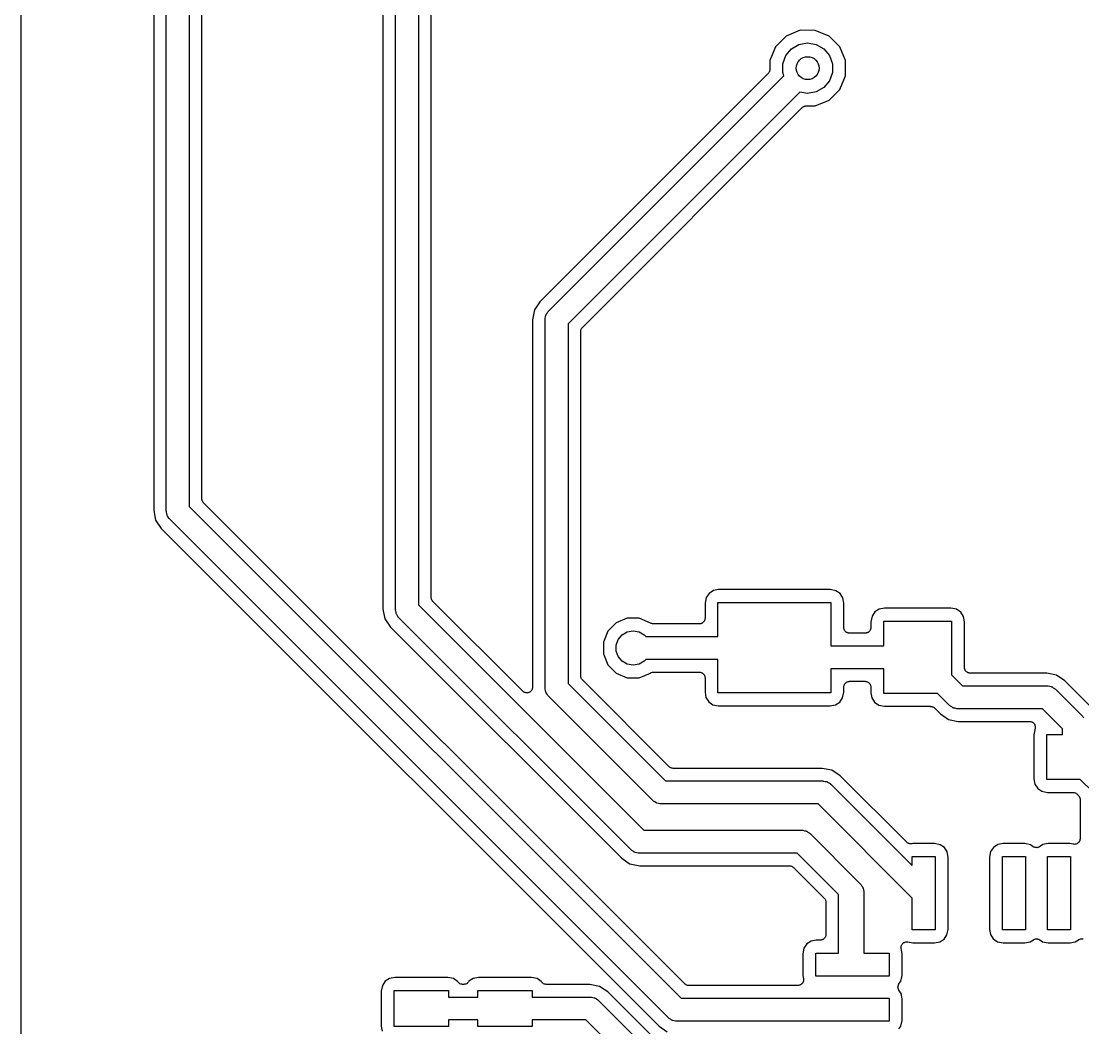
# Model space of a CAD drawing. Extents: x -5.1 to 32.6, y 0 to 32.2.
# Drawn here: x -5.08 to 6.68, y 15.27 to 26.43 of the extents above; entities that cross this region are included whole.
import ezdxf

# ---------------------------------------------------------------- set-up
doc = ezdxf.new("R2010")
doc.units = 0
doc.header["$MEASUREMENT"] = 0
doc.layers.add('BLACK', color=7, linetype='CONTINUOUS')

msp = doc.modelspace()

# ---------------------------------------------------------------- linework, layer by layer
at = {"layer": 'Black'}
for p, q in [((-5.08, 5.1063), (-5.08, 32.0929)), ((-3.4726, 20.9986), (-3.4726, 27.6146)), ((-3.2186, 27.6146), (-3.2186, 21.0512)), ((-0.9326, 19.9064), (-0.9326, 27.6146)), ((-0.6786, 27.6146), (-0.6786, 19.959)), ((-3.6123, 27.4576), (-3.6123, 21.0049)), ((-3.0789, 21.1354), (-3.0789, 27.4569)), ((-1.0723, 27.4576), (-1.0723, 19.9127)), ((-0.5389, 20.0432), (-0.5389, 27.4569)), ((3.39511, 26.2635), (3.27711, 26.1457)), ((3.5492, 26.3272), (3.39511, 26.2635)), ((3.71593, 26.327), (3.5492, 26.3272)), ((3.86991, 26.2631), (3.71593, 26.327)), ((3.9877, 26.1451), (3.86991, 26.2631)), ((3.27711, 26.1457), (3.21317, 25.9917)), ((3.38931, 26.0482), (3.45192, 26.1228)), ((3.45192, 26.1228), (3.53627, 26.1716)), ((3.53627, 26.1716), (3.6322, 26.1885)), ((3.6322, 26.1885), (3.72812, 26.1716)), ((3.72812, 26.1716), (3.81248, 26.1228)), ((3.81248, 26.1228), (3.87509, 26.0482)), ((4.05137, 25.991), (3.9877, 26.1451)), ((3.21317, 25.9917), (3.21309, 25.8923)), ((3.35599, 25.9567), (3.38931, 26.0482)), ((3.87509, 26.0482), (3.90841, 25.9567)), ((4.05123, 25.8243), (4.05137, 25.991)), ((3.21069, 25.8788), (3.20924, 25.8706)), ((3.21284, 25.8868), (3.21069, 25.8788)), ((3.21309, 25.8923), (3.2126, 25.8896)), ((3.2126, 25.8896), (3.21284, 25.8868)), ((3.35599, 25.8593), (3.35599, 25.9567)), ((3.90841, 25.9567), (3.90841, 25.8593)), ((3.19449, 25.8475), (0.666738, 23.3197)), ((0.761097, 23.2165), (3.36877, 25.8242)), ((3.19607, 25.8497), (3.19449, 25.8475)), ((3.19819, 25.8515), (3.19607, 25.8497)), ((3.20236, 25.8587), (3.19819, 25.8515)), ((3.20714, 25.8655), (3.20236, 25.8587)), ((3.20785, 25.8682), (3.20714, 25.8655)), ((3.20924, 25.8706), (3.20785, 25.8682)), ((3.36877, 25.8242), (3.35599, 25.8593)), ((3.87509, 25.7678), (3.81248, 25.6931)), ((3.90841, 25.8593), (3.87509, 25.7678)), ((3.98729, 25.6703), (4.05123, 25.8243)), ((3.54646, 25.6427), (0.9779, 23.0741)), ((3.6322, 25.6275), (3.54646, 25.6427)), ((3.72812, 25.6444), (3.6322, 25.6275)), ((3.81248, 25.6931), (3.72812, 25.6444)), ((3.86929, 25.5525), (3.98729, 25.6703)), ((3.7152, 25.4888), (3.86929, 25.5525)), ((1.1362, 23.0348), (3.57169, 25.4703)), ((3.57169, 25.4703), (3.57399, 25.4719)), ((3.57399, 25.4719), (3.57581, 25.4741)), ((3.57581, 25.4741), (3.58298, 25.4782)), ((3.58298, 25.4782), (3.58975, 25.483)), ((3.58975, 25.483), (3.59248, 25.4837)), ((3.59248, 25.4837), (3.59492, 25.4851)), ((3.59492, 25.4851), (3.60306, 25.4865)), ((3.60306, 25.4865), (3.61105, 25.4887)), ((3.61105, 25.4887), (3.61387, 25.4884)), ((3.61387, 25.4884), (3.61664, 25.4889)), ((3.61664, 25.4889), (3.7152, 25.4888)), ((0.666738, 23.3197), (0.605651, 23.2283)), ((0.605651, 23.2283), (0.5842, 23.1204)), ((0.728678, 23.1538), (0.731559, 23.1701)), ((0.731559, 23.1701), (0.734353, 23.175)), ((0.734353, 23.175), (0.735799, 23.1804)), ((0.735799, 23.1804), (0.745314, 23.194)), ((0.745314, 23.194), (0.753612, 23.2083)), ((0.753612, 23.2083), (0.757892, 23.2119)), ((0.757892, 23.2119), (0.761097, 23.2165)), ((0.5842, 23.1204), (0.5842, 19.0471)), ((0.7239, 23.1267), (0.72487, 23.1322)), ((0.7239, 19.5199), (0.7239, 23.1267)), ((0.724383, 23.1378), (0.728678, 23.1538)), ((0.72487, 23.1322), (0.724383, 23.1378)), ((0.9779, 23.0741), (0.9779, 19.5199)), ((1.1176, 22.9899), (1.11808, 22.9927)), ((1.1176, 19.1741), (1.1176, 22.9899)), ((1.11784, 22.9955), (1.11999, 23.0035)), ((1.11808, 22.9927), (1.11784, 22.9955)), ((1.11999, 23.0035), (1.12143, 23.0116)), ((1.12143, 23.0116), (1.12283, 23.0141)), ((1.12283, 23.0141), (1.12355, 23.0168)), ((1.12355, 23.0168), (1.12831, 23.0236)), ((1.12831, 23.0236), (1.13246, 23.0307)), ((1.13246, 23.0307), (1.1346, 23.0325)), ((1.1346, 23.0325), (1.1362, 23.0348)), ((-3.2186, 21.0512), (2.23161, 15.601)), ((-3.07841, 21.1326), (-3.0789, 21.1354)), ((-3.07866, 21.1298), (-3.07841, 21.1326)), ((-3.07651, 21.1218), (-3.07866, 21.1298)), ((-3.07507, 21.1137), (-3.07651, 21.1218)), ((-3.07367, 21.1112), (-3.07507, 21.1137)), ((-3.07295, 21.1085), (-3.07367, 21.1112)), ((-3.06819, 21.1017), (-3.07295, 21.1085)), ((-3.06404, 21.0946), (-3.06819, 21.1017)), ((-3.0619, 21.0928), (-3.06404, 21.0946)), ((-3.0603, 21.0905), (-3.0619, 21.0928)), ((2.27087, 15.7593), (-3.0603, 21.0905)), ((-3.6123, 21.0049), (-3.59085, 20.897)), ((-3.47163, 20.9931), (-3.4726, 20.9986)), ((-3.47212, 20.9875), (-3.47163, 20.9931)), ((-3.46782, 20.9715), (-3.47212, 20.9875)), ((-3.46494, 20.9552), (-3.46782, 20.9715)), ((-3.46215, 20.9503), (-3.46494, 20.9552)), ((-3.4607, 20.9449), (-3.46215, 20.9503)), ((-3.45119, 20.9313), (-3.4607, 20.9449)), ((-3.59085, 20.897), (-3.52976, 20.8056)), ((-3.44289, 20.917), (-3.45119, 20.9313)), ((-3.43861, 20.9134), (-3.44289, 20.917)), ((-3.4354, 20.9088), (-3.43861, 20.9134)), ((2.0892, 15.3842), (-3.4354, 20.9088)), ((-3.52976, 20.8056), (1.98599, 15.2898)), ((2.58753, 20.118), (2.53961, 20.0872)), ((2.64482, 20.1288), (2.58753, 20.118)), ((3.88253, 20.1288), (2.64482, 20.1288)), ((3.9443, 20.1163), (3.88253, 20.1288)), ((3.99097, 20.0844), (3.9443, 20.1163)), ((-0.538415, 20.0404), (-0.5389, 20.0432)), ((-0.538658, 20.0376), (-0.538415, 20.0404)), ((-0.536511, 20.0296), (-0.538658, 20.0376)), ((-0.53507, 20.0215), (-0.536511, 20.0296)), ((-0.533673, 20.019), (-0.53507, 20.0215)), ((-0.53295, 20.0163), (-0.533673, 20.019)), ((-0.528194, 20.0095), (-0.53295, 20.0163)), ((-0.524044, 20.0024), (-0.528194, 20.0095)), ((-0.521902, 20.0006), (-0.524044, 20.0024)), ((-0.520301, 19.9983), (-0.521902, 20.0006)), ((0.475799, 19.0022), (-0.520301, 19.9983)), ((2.50773, 20.0405), (2.49522, 19.9787)), ((2.53961, 20.0872), (2.50773, 20.0405)), ((4.0218, 20.0365), (3.99097, 20.0844)), ((4.03258, 19.9792), (4.0218, 20.0365)), ((-1.0723, 19.9127), (-1.05085, 19.8048)), ((-0.93163, 19.9009), (-0.9326, 19.9064)), ((-0.932117, 19.8953), (-0.93163, 19.9009)), ((-0.927822, 19.8793), (-0.932117, 19.8953)), ((-0.924941, 19.863), (-0.927822, 19.8793)), ((-0.6786, 19.959), (1.8179, 17.4625)), ((2.49522, 19.9787), (2.49522, 19.812)), ((2.6389, 19.6088), (2.6389, 19.9851)), ((2.6389, 19.9851), (3.8889, 19.9851)), ((3.8889, 19.9851), (3.8889, 19.5065)), ((4.03258, 19.7097), (4.03258, 19.9792)), ((4.37711, 19.8816), (4.34523, 19.8349)), ((4.42503, 19.9124), (4.37711, 19.8816)), ((4.48232, 19.9232), (4.42503, 19.9124)), ((5.22003, 19.9232), (4.48232, 19.9232)), ((5.2818, 19.9107), (5.22003, 19.9232)), ((5.32847, 19.8788), (5.2818, 19.9107)), ((5.3593, 19.8309), (5.32847, 19.8788)), ((-1.05085, 19.8048), (-0.989762, 19.7134)), ((-0.922147, 19.8581), (-0.924941, 19.863)), ((-0.920701, 19.8527), (-0.922147, 19.8581)), ((-0.911186, 19.8391), (-0.920701, 19.8527)), ((-0.902888, 19.8248), (-0.911186, 19.8391)), ((-0.898608, 19.8212), (-0.902888, 19.8248)), ((-0.895403, 19.8166), (-0.898608, 19.8212)), ((1.6755, 17.2457), (-0.895403, 19.8166)), ((1.51246, 19.7619), (1.41949, 19.6691)), ((1.63387, 19.8121), (1.51246, 19.7619)), ((1.76523, 19.8119), (1.63387, 19.8121)), ((1.89238, 19.7591), (1.76523, 19.8119)), ((1.89904, 19.7545), (1.89238, 19.7591)), ((2.46347, 19.757), (2.45825, 19.7551)), ((2.46773, 19.7606), (2.46347, 19.757)), ((2.47254, 19.7634), (2.46773, 19.7606)), ((2.47611, 19.7676), (2.47254, 19.7634)), ((2.48036, 19.7712), (2.47611, 19.7676)), ((2.48314, 19.776), (2.48036, 19.7712)), ((2.48671, 19.7802), (2.48314, 19.776)), ((2.48861, 19.7855), (2.48671, 19.7802)), ((2.49139, 19.7903), (2.48861, 19.7855)), ((2.49235, 19.7958), (2.49139, 19.7903)), ((2.49425, 19.801), (2.49235, 19.7958)), ((2.49522, 19.812), (2.49425, 19.8065)), ((2.49425, 19.8065), (2.49425, 19.801)), ((4.34523, 19.8349), (4.33272, 19.7731)), ((4.33272, 19.7731), (4.33272, 19.7097)), ((4.4764, 19.5065), (4.4764, 19.7795)), ((4.4764, 19.7795), (5.2264, 19.7795)), ((5.2264, 19.7795), (5.2264, 19.1841)), ((5.37008, 19.7736), (5.3593, 19.8309)), ((5.37008, 19.2659), (5.37008, 19.7736)), ((-0.989762, 19.7134), (1.57229, 17.1513)), ((1.41949, 19.6691), (1.36912, 19.5478)), ((1.57634, 19.6283), (1.63386, 19.6615)), ((1.63386, 19.6615), (1.69926, 19.673)), ((1.69926, 19.673), (1.76466, 19.6615)), ((1.76466, 19.6615), (1.82218, 19.6283)), ((1.90176, 19.7537), (1.89904, 19.7545)), ((1.90421, 19.7523), (1.90176, 19.7537)), ((1.91235, 19.7509), (1.90421, 19.7523)), ((1.92033, 19.7487), (1.91235, 19.7509)), ((1.92315, 19.749), (1.92033, 19.7487)), ((1.92593, 19.7485), (1.92315, 19.749)), ((2.43172, 19.7485), (1.92593, 19.7485)), ((2.43719, 19.7495), (2.43172, 19.7485)), ((2.44275, 19.7495), (2.43719, 19.7495)), ((2.44797, 19.7514), (2.44275, 19.7495)), ((2.45344, 19.7523), (2.44797, 19.7514)), ((2.45825, 19.7551), (2.45344, 19.7523)), ((4.03355, 19.7042), (4.03258, 19.7097)), ((4.03355, 19.6987), (4.03355, 19.7042)), ((4.03545, 19.6935), (4.03355, 19.6987)), ((4.03641, 19.688), (4.03545, 19.6935)), ((4.03919, 19.6832), (4.03641, 19.688)), ((4.04109, 19.6779), (4.03919, 19.6832)), ((4.04466, 19.6737), (4.04109, 19.6779)), ((4.04744, 19.6689), (4.04466, 19.6737)), ((4.05169, 19.6653), (4.04744, 19.6689)), ((4.05526, 19.6611), (4.05169, 19.6653)), ((4.06007, 19.6583), (4.05526, 19.6611)), ((4.06433, 19.6547), (4.06007, 19.6583)), ((4.06955, 19.6528), (4.06433, 19.6547)), ((4.07436, 19.65), (4.06955, 19.6528)), ((4.07983, 19.6491), (4.07436, 19.65)), ((4.08505, 19.6472), (4.07983, 19.6491)), ((4.09061, 19.6472), (4.08505, 19.6472)), ((4.09608, 19.6462), (4.09061, 19.6472)), ((4.26922, 19.6462), (4.09608, 19.6462)), ((4.27469, 19.6472), (4.26922, 19.6462)), ((4.28025, 19.6472), (4.27469, 19.6472)), ((4.28547, 19.6491), (4.28025, 19.6472)), ((4.29094, 19.65), (4.28547, 19.6491)), ((4.29575, 19.6528), (4.29094, 19.65)), ((4.30097, 19.6547), (4.29575, 19.6528)), ((4.30523, 19.6583), (4.30097, 19.6547)), ((4.31004, 19.6611), (4.30523, 19.6583)), ((4.31361, 19.6653), (4.31004, 19.6611)), ((4.31786, 19.6689), (4.31361, 19.6653)), ((4.32064, 19.6737), (4.31786, 19.6689)), ((4.32421, 19.6779), (4.32064, 19.6737)), ((4.32611, 19.6832), (4.32421, 19.6779)), ((4.32889, 19.688), (4.32611, 19.6832)), ((4.32985, 19.6935), (4.32889, 19.688)), ((4.33176, 19.6987), (4.32985, 19.6935)), ((4.33272, 19.7097), (4.33176, 19.7042)), ((4.33176, 19.7042), (4.33176, 19.6987)), ((1.36912, 19.5478), (1.369, 19.4164)), ((1.51094, 19.515), (1.53365, 19.5774)), ((1.53365, 19.5774), (1.57634, 19.6283)), ((1.82218, 19.6283), (1.83853, 19.6088)), ((1.83853, 19.6088), (2.6389, 19.6088)), ((0.7239, 19.0373), (0.7239, 19.5199)), ((0.9779, 19.5199), (0.9779, 19.0899)), ((1.369, 19.4164), (1.41917, 19.295)), ((1.51094, 19.4486), (1.51094, 19.515)), ((1.53365, 19.3862), (1.51094, 19.4486)), ((3.8889, 19.5065), (4.4764, 19.5065)), ((1.41917, 19.295), (1.51197, 19.202)), ((1.57634, 19.3353), (1.53365, 19.3862)), ((1.63386, 19.3021), (1.57634, 19.3353)), ((1.69926, 19.2906), (1.63386, 19.3021)), ((1.76466, 19.3021), (1.69926, 19.2906)), ((1.82218, 19.3353), (1.76466, 19.3021)), ((1.83853, 19.3548), (1.82218, 19.3353)), ((2.6389, 19.3548), (1.83853, 19.3548)), ((2.6389, 18.9851), (2.6389, 19.3548)), ((1.11808, 19.1713), (1.1176, 19.1741)), ((1.11784, 19.1685), (1.11808, 19.1713)), ((1.51197, 19.202), (1.63329, 19.1517)), ((1.76465, 19.1515), (1.891, 19.2037)), ((1.891, 19.2037), (1.89214, 19.2044)), ((1.89214, 19.2044), (1.89896, 19.2092)), ((1.89896, 19.2092), (1.90163, 19.2099)), ((1.90163, 19.2099), (1.90403, 19.2113)), ((1.90403, 19.2113), (1.91223, 19.2127)), ((1.91223, 19.2127), (1.92027, 19.2149)), ((1.92027, 19.2149), (1.92302, 19.2146)), ((1.92302, 19.2146), (1.92575, 19.2151)), ((1.92575, 19.2151), (2.43172, 19.2151)), ((2.43172, 19.2151), (2.43719, 19.2141)), ((2.43719, 19.2141), (2.44275, 19.2141)), ((2.44275, 19.2141), (2.44797, 19.2122)), ((2.44797, 19.2122), (2.45344, 19.2113)), ((2.45344, 19.2113), (2.45825, 19.2085)), ((2.45825, 19.2085), (2.46347, 19.2066)), ((2.46347, 19.2066), (2.46773, 19.203)), ((2.46773, 19.203), (2.47254, 19.2002)), ((2.47254, 19.2002), (2.47611, 19.196)), ((2.47611, 19.196), (2.48036, 19.1924)), ((2.48036, 19.1924), (2.48314, 19.1876)), ((2.48314, 19.1876), (2.48671, 19.1834)), ((2.48671, 19.1834), (2.48861, 19.1781)), ((2.48861, 19.1781), (2.49139, 19.1733)), ((2.49139, 19.1733), (2.49235, 19.1678)), ((4.4764, 19.2525), (3.8889, 19.2525)), ((3.8889, 19.2525), (3.8889, 18.9851)), ((4.4764, 18.9795), (4.4764, 19.2525)), ((5.2264, 19.1841), (5.34781, 19.0627)), ((5.37104, 19.2604), (5.37008, 19.2659)), ((5.37104, 19.2549), (5.37104, 19.2604)), ((5.37295, 19.2497), (5.37104, 19.2549)), ((5.37391, 19.2442), (5.37295, 19.2497)), ((5.37669, 19.2394), (5.37391, 19.2442)), ((5.37859, 19.2341), (5.37669, 19.2394)), ((5.38216, 19.2299), (5.37859, 19.2341)), ((5.38494, 19.2251), (5.38216, 19.2299)), ((5.38919, 19.2215), (5.38494, 19.2251)), ((5.39276, 19.2173), (5.38919, 19.2215)), ((5.39757, 19.2145), (5.39276, 19.2173)), ((5.40183, 19.2109), (5.39757, 19.2145)), ((5.40705, 19.209), (5.40183, 19.2109)), ((5.41186, 19.2062), (5.40705, 19.209)), ((5.41733, 19.2053), (5.41186, 19.2062)), ((5.42255, 19.2034), (5.41733, 19.2053)), ((5.42811, 19.2034), (5.42255, 19.2034)), ((5.43358, 19.2024), (5.42811, 19.2034)), ((6.28024, 19.2024), (5.43358, 19.2024)), ((6.38809, 19.1809), (6.28024, 19.2024)), ((6.47951, 19.1199), (6.38809, 19.1809)), ((0.9779, 19.0899), (2.0592, 18.0086)), ((1.11999, 19.1605), (1.11784, 19.1685)), ((1.12143, 19.1524), (1.11999, 19.1605)), ((1.12283, 19.1499), (1.12143, 19.1524)), ((1.12355, 19.1472), (1.12283, 19.1499)), ((1.12831, 19.1404), (1.12355, 19.1472)), ((1.13246, 19.1333), (1.12831, 19.1404)), ((1.1346, 19.1315), (1.13246, 19.1333)), ((1.1362, 19.1292), (1.1346, 19.1315)), ((2.09847, 18.1669), (1.1362, 19.1292)), ((1.63329, 19.1517), (1.76465, 19.1515)), ((2.49235, 19.1678), (2.49425, 19.1626)), ((2.49425, 19.1626), (2.49425, 19.1571)), ((2.49425, 19.1571), (2.49522, 19.1516)), ((2.49522, 19.1516), (2.49522, 18.991)), ((4.03258, 19.0493), (4.03355, 19.0548)), ((4.03355, 19.0603), (4.03545, 19.0655)), ((4.03355, 19.0548), (4.03355, 19.0603)), ((4.03545, 19.0655), (4.03641, 19.071)), ((4.03641, 19.071), (4.03919, 19.0758)), ((4.03919, 19.0758), (4.04109, 19.081)), ((4.04109, 19.081), (4.04466, 19.0853)), ((4.04466, 19.0853), (4.04744, 19.0901)), ((4.04744, 19.0901), (4.05169, 19.0937)), ((4.05169, 19.0937), (4.05526, 19.0979)), ((4.05526, 19.0979), (4.06007, 19.1007)), ((4.06007, 19.1007), (4.06433, 19.1043)), ((4.06433, 19.1043), (4.06955, 19.1062)), ((4.06955, 19.1062), (4.07436, 19.109)), ((4.07436, 19.109), (4.07983, 19.1099)), ((4.07983, 19.1099), (4.08505, 19.1118)), ((4.08505, 19.1118), (4.09061, 19.1118)), ((4.09061, 19.1118), (4.09608, 19.1128)), ((4.09608, 19.1128), (4.26922, 19.1128)), ((4.26922, 19.1128), (4.27469, 19.1118)), ((4.27469, 19.1118), (4.28025, 19.1118)), ((4.28025, 19.1118), (4.28547, 19.1099)), ((4.28547, 19.1099), (4.29094, 19.109)), ((4.29094, 19.109), (4.29575, 19.1062)), ((4.29575, 19.1062), (4.30097, 19.1043)), ((4.30097, 19.1043), (4.30523, 19.1007)), ((4.30523, 19.1007), (4.31004, 19.0979)), ((4.31004, 19.0979), (4.31361, 19.0937)), ((4.31361, 19.0937), (4.31786, 19.0901)), ((4.31786, 19.0901), (4.32064, 19.0853)), ((4.32064, 19.0853), (4.32421, 19.081)), ((4.32421, 19.081), (4.32611, 19.0758)), ((4.32611, 19.0758), (4.32889, 19.071)), ((4.32889, 19.071), (4.32985, 19.0655)), ((4.32985, 19.0655), (4.33176, 19.0603)), ((4.33176, 19.0603), (4.33176, 19.0548)), ((4.33176, 19.0548), (4.33272, 19.0493)), ((5.34781, 19.0627), (6.2865, 19.0627)), ((6.2865, 19.0627), (6.292, 19.0617)), ((6.292, 19.0617), (6.29757, 19.0622)), ((6.29757, 19.0622), (6.3136, 19.0579)), ((6.3136, 19.0579), (6.32994, 19.055)), ((6.32994, 19.055), (6.33478, 19.0522)), ((6.33478, 19.0522), (6.34017, 19.0508)), ((6.76666, 18.8327), (6.47951, 19.1199)), ((0.482588, 18.9974), (0.475799, 19.0022)), ((0.48895, 18.9921), (0.482588, 18.9974)), ((0.491578, 18.9911), (0.48895, 18.9921)), ((0.493864, 18.9895), (0.491578, 18.9911)), ((0.501872, 18.9874), (0.493864, 18.9895)), ((0.509673, 18.9845), (0.501872, 18.9874)), ((0.512467, 18.9845), (0.509673, 18.9845)), ((0.515165, 18.9838), (0.512467, 18.9845)), ((0.523429, 18.9845), (0.515165, 18.9838)), ((0.531727, 18.9845), (0.523429, 18.9845)), ((0.534353, 18.9855), (0.531727, 18.9845)), ((0.537135, 18.9857), (0.534353, 18.9855)), ((0.54465, 18.9892), (0.537135, 18.9857)), ((0.55245, 18.9921), (0.54465, 18.9892)), ((0.554592, 18.9939), (0.55245, 18.9921)), ((0.557122, 18.9951), (0.554592, 18.9939)), ((0.562985, 19.0009), (0.557122, 18.9951)), ((0.569344, 19.0063), (0.562985, 19.0009)), ((0.570741, 19.0087), (0.569344, 19.0063)), ((0.572716, 19.0107), (0.570741, 19.0087)), ((0.576223, 19.0182), (0.572716, 19.0107)), ((0.58037, 19.0254), (0.576223, 19.0182)), ((0.580855, 19.0281), (0.58037, 19.0254)), ((0.582036, 19.0306), (0.580855, 19.0281)), ((0.582759, 19.0389), (0.582036, 19.0306)), ((0.5842, 19.0471), (0.582759, 19.0389)), ((0.72487, 19.0318), (0.7239, 19.0373)), ((0.724383, 19.0262), (0.72487, 19.0318)), ((0.728678, 19.0102), (0.724383, 19.0262)), ((0.731559, 18.9939), (0.728678, 19.0102)), ((0.734353, 18.989), (0.731559, 18.9939)), ((0.735799, 18.9836), (0.734353, 18.989)), ((0.745314, 18.97), (0.735799, 18.9836)), ((0.753612, 18.9557), (0.745314, 18.97)), ((0.757892, 18.9521), (0.753612, 18.9557)), ((0.761097, 18.9475), (0.757892, 18.9521)), ((1.9168, 17.7918), (0.761097, 18.9475)), ((2.49522, 18.991), (2.506, 18.9337)), ((2.506, 18.9337), (2.53683, 18.8858)), ((3.8889, 18.9851), (2.6389, 18.9851)), ((4.02007, 18.9297), (4.03258, 18.9915)), ((4.03258, 18.9915), (4.03258, 19.0493)), ((4.33272, 19.0493), (4.33272, 18.9854)), ((4.33272, 18.9854), (4.3435, 18.9281)), ((5.07179, 18.9795), (4.4764, 18.9795)), ((5.2054, 18.8459), (5.07179, 18.9795)), ((6.34017, 19.0508), (6.35376, 19.0413)), ((6.35376, 19.0413), (6.36813, 19.033)), ((6.36813, 19.033), (6.37172, 19.0287)), ((6.37172, 19.0287), (6.3763, 19.0255)), ((6.3763, 19.0255), (6.6723, 18.7295)), ((2.53683, 18.8858), (2.5835, 18.8539)), ((2.5835, 18.8539), (2.64527, 18.8414)), ((2.64527, 18.8414), (3.88298, 18.8414)), ((3.88298, 18.8414), (3.94027, 18.8522)), ((3.94027, 18.8522), (3.98819, 18.883)), ((3.98819, 18.883), (4.02007, 18.9297)), ((4.3435, 18.9281), (4.37433, 18.8802)), ((4.37433, 18.8802), (4.421, 18.8483)), ((4.421, 18.8483), (4.48277, 18.8358)), ((4.48277, 18.8358), (4.99161, 18.8358)), ((4.99161, 18.8358), (4.99436, 18.8353)), ((4.99436, 18.8353), (4.99714, 18.8356)), ((4.99714, 18.8356), (5.00515, 18.8334)), ((5.00515, 18.8334), (5.01332, 18.832)), ((5.01332, 18.832), (5.01574, 18.8306)), ((5.01574, 18.8306), (5.01844, 18.8299)), ((5.01844, 18.8299), (5.02523, 18.8251)), ((5.02523, 18.8251), (5.03242, 18.821)), ((5.03242, 18.821), (5.03422, 18.8188)), ((5.03422, 18.8188), (5.03651, 18.8172)), ((5.03651, 18.8172), (5.10219, 18.7515)), ((5.20998, 18.8427), (5.2054, 18.8459)), ((5.21357, 18.8384), (5.20998, 18.8427)), ((5.22794, 18.8301), (5.21357, 18.8384)), ((5.24153, 18.8206), (5.22794, 18.8301)), ((5.24692, 18.8192), (5.24153, 18.8206)), ((5.25176, 18.8164), (5.24692, 18.8192)), ((5.2681, 18.8135), (5.25176, 18.8164)), ((5.10219, 18.7515), (5.19361, 18.6905)), ((5.28413, 18.8092), (5.2681, 18.8135)), ((5.2897, 18.8097), (5.28413, 18.8092)), ((5.2952, 18.8087), (5.2897, 18.8097)), ((6.23389, 18.8087), (5.2952, 18.8087)), ((6.4555, 18.5871), (6.23389, 18.8087)), ((6.6723, 18.7295), (6.67551, 18.7249)), ((6.67551, 18.7249), (6.67979, 18.7213)), ((6.67979, 18.7213), (6.68809, 18.707)), ((5.19361, 18.6905), (5.30146, 18.669)), ((5.30146, 18.669), (6.09156, 18.669)), ((6.09156, 18.669), (6.09236, 18.6689)), ((6.09236, 18.6689), (6.09316, 18.669)), ((6.09316, 18.669), (6.1032, 18.6669)), ((6.1032, 18.6669), (6.11328, 18.6652)), ((6.11328, 18.6652), (6.11398, 18.6648)), ((6.11398, 18.6648), (6.11478, 18.6646)), ((6.11478, 18.6646), (6.12351, 18.6593)), ((6.12351, 18.6593), (6.13238, 18.6541)), ((6.13238, 18.6541), (6.1329, 18.6535)), ((6.1329, 18.6535), (6.13359, 18.6531)), ((6.13359, 18.6531), (6.13997, 18.6451)), ((6.1538, 18.5929), (6.13882, 18.5189)), ((6.13997, 18.6451), (6.14655, 18.6372)), ((6.14655, 18.6372), (6.14683, 18.6365)), ((6.14683, 18.6365), (6.14734, 18.6358)), ((6.14734, 18.6358), (6.15059, 18.6262)), ((6.15059, 18.6262), (6.1541, 18.6165)), ((6.15382, 18.5937), (6.1538, 18.5929)), ((6.1541, 18.5945), (6.15382, 18.5937)), ((6.1541, 18.6165), (6.1541, 18.6157)), ((6.1541, 18.6157), (6.15435, 18.6149)), ((6.15435, 18.6149), (6.1541, 18.6047)), ((6.1541, 18.6047), (6.1541, 18.5945)), ((6.4555, 18.5253), (6.4555, 18.5871)), ((6.13882, 18.5189), (6.13882, 18.0312)), ((6.2825, 18.0253), (6.2825, 18.5253)), ((6.2825, 18.5253), (6.4555, 18.5253)), ((2.10076, 18.1653), (2.09847, 18.1669)), ((2.10256, 18.1632), (2.10076, 18.1653)), ((2.10974, 18.159), (2.10256, 18.1632)), ((2.11654, 18.1542), (2.10974, 18.159)), ((2.11923, 18.1535), (2.11654, 18.1542)), ((2.12166, 18.1521), (2.11923, 18.1535)), ((2.12982, 18.1507), (2.12166, 18.1521)), ((2.13784, 18.1485), (2.12982, 18.1507)), ((2.14062, 18.1488), (2.13784, 18.1485)), ((2.14337, 18.1483), (2.14062, 18.1488)), ((3.79364, 18.1483), (2.14337, 18.1483)), ((3.90149, 18.1268), (3.79364, 18.1483)), ((3.99291, 18.0658), (3.90149, 18.1268)), ((2.0592, 18.0086), (3.7999, 18.0086)), ((3.7999, 18.0086), (3.8054, 18.0076)), ((3.8054, 18.0076), (3.81097, 18.0081)), ((3.81097, 18.0081), (3.827, 18.0038)), ((3.827, 18.0038), (3.84334, 18.0009)), ((3.84334, 18.0009), (3.84818, 17.9981)), ((3.84818, 17.9981), (3.85357, 17.9967)), ((3.85357, 17.9967), (3.86716, 17.9872)), ((4.7291, 17.3296), (3.99291, 18.0658)), ((6.13882, 18.0312), (6.1496, 17.9739)), ((6.65289, 18.0253), (6.2825, 18.0253)), ((6.7905, 17.8877), (6.65289, 18.0253)), ((3.86716, 17.9872), (3.88153, 17.9789)), ((3.88153, 17.9789), (3.88512, 17.9746)), ((3.88512, 17.9746), (3.8897, 17.9714)), ((3.8897, 17.9714), (4.7905, 17.0706)), ((6.1496, 17.9739), (6.18043, 17.926)), ((6.18043, 17.926), (6.2271, 17.8941)), ((6.2271, 17.8941), (6.28887, 17.8816)), ((6.28887, 17.8816), (6.57271, 17.8816)), ((6.57271, 17.8816), (6.57546, 17.8811)), ((6.57546, 17.8811), (6.57824, 17.8814)), ((6.57824, 17.8814), (6.58625, 17.8792)), ((6.58625, 17.8792), (6.59442, 17.8778)), ((6.59442, 17.8778), (6.59685, 17.8764)), ((6.59685, 17.8764), (6.59954, 17.8757)), ((6.59954, 17.8757), (6.60633, 17.8709)), ((1.92137, 17.7886), (1.9168, 17.7918)), ((1.92497, 17.7843), (1.92137, 17.7886)), ((1.93933, 17.776), (1.92497, 17.7843)), ((1.95293, 17.7665), (1.93933, 17.776)), ((1.95833, 17.7651), (1.95293, 17.7665)), ((1.96316, 17.7623), (1.95833, 17.7651)), ((1.9795, 17.7594), (1.96316, 17.7623)), ((1.99553, 17.7551), (1.9795, 17.7594)), ((6.60633, 17.8709), (6.61352, 17.8668)), ((6.61352, 17.8668), (6.61532, 17.8646)), ((6.61532, 17.8646), (6.61761, 17.863)), ((6.61761, 17.863), (6.6322, 17.8484)), ((6.6322, 17.8484), (6.6338, 17.8461)), ((6.6338, 17.8461), (6.63594, 17.8443)), ((6.63594, 17.8443), (6.64009, 17.8372)), ((6.64009, 17.8372), (6.64485, 17.8304)), ((6.64485, 17.8304), (6.64557, 17.8277)), ((6.64557, 17.8277), (6.64697, 17.8252)), ((6.64697, 17.8252), (6.64841, 17.8171)), ((6.64841, 17.8171), (6.65056, 17.8091)), ((6.65056, 17.8091), (6.65031, 17.8063)), ((6.65031, 17.8063), (6.6508, 17.8035)), ((6.6508, 17.8035), (6.6508, 17.3689)), ((2.0011, 17.7556), (1.99553, 17.7551)), ((2.0066, 17.7546), (2.0011, 17.7556)), ((3.74729, 17.7546), (2.0066, 17.7546)), ((4.7905, 16.7114), (3.74729, 17.7546)), ((1.8179, 17.4625), (3.5687, 17.4625)), ((3.5687, 17.4625), (3.5742, 17.4615)), ((3.5742, 17.4615), (3.57977, 17.462)), ((3.57977, 17.462), (3.5958, 17.4577)), ((3.5958, 17.4577), (3.61214, 17.4548)), ((3.61214, 17.4548), (3.61698, 17.452)), ((3.61698, 17.452), (3.62237, 17.4506)), ((3.62237, 17.4506), (3.63596, 17.4411)), ((3.63596, 17.4411), (3.65033, 17.4328)), ((3.65033, 17.4328), (3.65392, 17.4285)), ((3.65392, 17.4285), (3.6585, 17.4253)), ((3.6585, 17.4253), (4.1919, 16.8919)), ((4.73618, 17.3246), (4.7291, 17.3296)), ((4.74288, 17.3191), (4.73618, 17.3246)), ((4.74517, 17.3183), (4.74288, 17.3191)), ((4.74716, 17.3169), (4.74517, 17.3183)), ((4.75552, 17.3147), (4.74716, 17.3169)), ((4.76369, 17.3118), (4.75552, 17.3147)), ((4.76612, 17.3118), (4.76369, 17.3118)), ((4.76846, 17.3112), (4.76612, 17.3118)), ((4.7771, 17.312), (4.76846, 17.3112)), ((4.78574, 17.3121), (4.7771, 17.312)), ((4.79642, 17.3141), (4.78574, 17.3121)), ((5.03813, 17.3141), (4.79642, 17.3141)), ((5.0999, 17.3016), (5.03813, 17.3141)), ((5.14657, 17.2697), (5.0999, 17.3016)), ((5.73913, 17.3033), (5.69121, 17.2725)), ((5.79642, 17.3141), (5.73913, 17.3033)), ((6.03813, 17.3141), (5.79642, 17.3141)), ((6.0999, 17.3016), (6.03813, 17.3141)), ((6.13135, 17.2801), (6.0999, 17.3016)), ((6.23913, 17.3033), (6.20154, 17.2791)), ((6.29642, 17.3141), (6.23913, 17.3033)), ((6.53813, 17.3141), (6.29642, 17.3141)), ((6.5747, 17.3067), (6.53813, 17.3141)), ((6.57551, 17.3067), (6.5747, 17.3067)), ((6.57627, 17.3064), (6.57551, 17.3067)), ((6.58651, 17.3064), (6.57627, 17.3064)), ((6.59674, 17.3061), (6.58651, 17.3064)), ((6.59751, 17.3064), (6.59674, 17.3061)), ((6.59833, 17.3064), (6.59751, 17.3064)), ((6.60797, 17.3099), (6.59833, 17.3064)), ((6.61765, 17.3131), (6.60797, 17.3099)), ((6.61829, 17.3136), (6.61765, 17.3131)), ((6.61905, 17.3139), (6.61829, 17.3136)), ((6.62689, 17.3205), (6.61905, 17.3139)), ((6.6349, 17.3269), (6.62689, 17.3205)), ((6.63532, 17.3276), (6.6349, 17.3269)), ((6.63594, 17.3281), (6.63532, 17.3276)), ((6.64105, 17.3369), (6.63594, 17.3281)), ((6.6464, 17.3457), (6.64105, 17.3369)), ((6.64656, 17.3465), (6.6464, 17.3457)), ((6.64697, 17.3472), (6.64656, 17.3465)), ((6.64874, 17.3573), (6.64697, 17.3472)), ((6.65078, 17.3673), (6.64874, 17.3573)), ((6.6508, 17.3689), (6.65066, 17.3681)), ((6.65066, 17.3681), (6.65078, 17.3673)), ((1.68007, 17.2425), (1.6755, 17.2457)), ((1.68367, 17.2382), (1.68007, 17.2425)), ((1.69803, 17.2299), (1.68367, 17.2382)), ((1.71163, 17.2204), (1.69803, 17.2299)), ((1.71703, 17.219), (1.71163, 17.2204)), ((1.72186, 17.2162), (1.71703, 17.219)), ((1.7382, 17.2133), (1.72186, 17.2162)), ((1.75423, 17.209), (1.7382, 17.2133)), ((1.7598, 17.2095), (1.75423, 17.209)), ((1.7653, 17.2085), (1.7598, 17.2095)), ((3.51609, 17.2085), (1.7653, 17.2085)), ((3.9751, 16.7495), (3.51609, 17.2085)), ((4.7905, 17.0706), (4.7905, 17.1704)), ((4.7905, 17.1704), (5.0445, 17.1704)), ((5.0445, 17.1704), (5.0445, 16.3576)), ((5.1774, 17.2218), (5.14657, 17.2697)), ((5.18818, 17.1645), (5.1774, 17.2218)), ((5.65933, 17.2258), (5.64682, 17.164)), ((5.69121, 17.2725), (5.65933, 17.2258)), ((5.7905, 16.3576), (5.7905, 17.1704)), ((5.7905, 17.1704), (6.0445, 17.1704)), ((6.0445, 17.1704), (6.0445, 16.3576)), ((6.13496, 17.2784), (6.13135, 17.2801)), ((6.13811, 17.2761), (6.13496, 17.2784)), ((6.14494, 17.2739), (6.13811, 17.2761)), ((6.15144, 17.271), (6.14494, 17.2739)), ((6.15539, 17.2707), (6.15144, 17.271)), ((6.15917, 17.2695), (6.15539, 17.2707)), ((6.16631, 17.2699), (6.15917, 17.2695)), ((6.17343, 17.2693), (6.16631, 17.2699)), ((6.17725, 17.2704), (6.17343, 17.2693)), ((6.1812, 17.2706), (6.17725, 17.2704)), ((6.18778, 17.2733), (6.1812, 17.2706)), ((6.19467, 17.2753), (6.18778, 17.2733)), ((6.19789, 17.2776), (6.19467, 17.2753)), ((6.20154, 17.2791), (6.19789, 17.2776)), ((6.2905, 16.3576), (6.2905, 17.1704)), ((6.2905, 17.1704), (6.5445, 17.1704)), ((6.5445, 17.1704), (6.5445, 16.3576)), ((1.57229, 17.1513), (1.64507, 17.1027)), ((1.64507, 17.1027), (1.66371, 17.0903)), ((1.66371, 17.0903), (1.77155, 17.0688)), ((1.77155, 17.0688), (3.43193, 17.0688)), ((3.43193, 17.0688), (3.43468, 17.0683)), ((3.43468, 17.0683), (3.43746, 17.0686)), ((3.43746, 17.0686), (3.44547, 17.0664)), ((3.44547, 17.0664), (3.45364, 17.065)), ((3.45364, 17.065), (3.45606, 17.0636)), ((3.45606, 17.0636), (3.45876, 17.0629)), ((3.45876, 17.0629), (3.46555, 17.0581)), ((3.46555, 17.0581), (3.47274, 17.0539)), ((3.47274, 17.0539), (3.47454, 17.0518)), ((5.18818, 16.364), (5.18818, 17.1645)), ((5.64682, 17.164), (5.64682, 16.3635)), ((3.47454, 17.0518), (3.47683, 17.0502)), ((3.47683, 17.0502), (3.8168, 16.7102)), ((4.1919, 16.8919), (4.1919, 16.8919)), ((4.1919, 16.8919), (4.2173, 16.8665)), ((4.2173, 16.8665), (4.22051, 16.8619)), ((4.22051, 16.8619), (4.22479, 16.8583)), ((4.22479, 16.8583), (4.23309, 16.844)), ((4.23309, 16.844), (4.2426, 16.8304)), ((4.2426, 16.8304), (4.24405, 16.825)), ((4.24405, 16.825), (4.24684, 16.8201)), ((4.24684, 16.8201), (4.24972, 16.8038)), ((3.8168, 16.7102), (3.8184, 16.7079)), ((3.8184, 16.7079), (3.82054, 16.7061)), ((3.82054, 16.7061), (3.82469, 16.699)), ((3.9751, 16.101), (3.9751, 16.7495)), ((4.24972, 16.8038), (4.25402, 16.7878)), ((4.25402, 16.7878), (4.25353, 16.7822)), ((4.25353, 16.7822), (4.2545, 16.7767)), ((4.2545, 16.7767), (4.2545, 16.101)), ((4.7905, 16.3576), (4.7905, 16.7114)), ((3.82469, 16.699), (3.82945, 16.6922)), ((3.82945, 16.6922), (3.83017, 16.6895)), ((3.83017, 16.6895), (3.83157, 16.687)), ((3.83157, 16.687), (3.83301, 16.6789)), ((3.83301, 16.6789), (3.83516, 16.6709)), ((3.83516, 16.6709), (3.83491, 16.6681)), ((3.83491, 16.6681), (3.8354, 16.6653)), ((3.8354, 16.6653), (3.8354, 16.3082)), ((5.0445, 16.3576), (4.7905, 16.3576)), ((5.17567, 16.3022), (5.18818, 16.364)), ((5.64682, 16.3635), (5.6576, 16.3062)), ((6.0445, 16.3576), (5.7905, 16.3576)), ((6.5445, 16.3576), (6.2905, 16.3576)), ((3.66973, 16.2339), (3.62181, 16.2031)), ((3.72702, 16.2447), (3.66973, 16.2339)), ((3.7719, 16.2447), (3.72702, 16.2447)), ((3.77737, 16.2456), (3.7719, 16.2447)), ((3.78293, 16.2456), (3.77737, 16.2456)), ((3.78815, 16.2475), (3.78293, 16.2456)), ((3.79362, 16.2485), (3.78815, 16.2475)), ((3.79843, 16.2513), (3.79362, 16.2485)), ((3.80365, 16.2532), (3.79843, 16.2513)), ((3.80791, 16.2568), (3.80365, 16.2532)), ((3.81272, 16.2595), (3.80791, 16.2568)), ((3.81629, 16.2638), (3.81272, 16.2595)), ((3.82054, 16.2674), (3.81629, 16.2638)), ((3.82332, 16.2722), (3.82054, 16.2674)), ((3.82689, 16.2764), (3.82332, 16.2722)), ((3.82879, 16.2817), (3.82689, 16.2764)), ((3.83157, 16.2865), (3.82879, 16.2817)), ((3.83253, 16.2919), (3.83157, 16.2865)), ((3.83444, 16.2972), (3.83253, 16.2919)), ((3.8354, 16.3082), (3.83444, 16.3027)), ((3.83444, 16.3027), (3.83444, 16.2972)), ((5.09587, 16.2247), (5.14379, 16.2555)), ((5.14379, 16.2555), (5.17567, 16.3022)), ((5.6576, 16.3062), (5.68843, 16.2583)), ((5.68843, 16.2583), (5.7351, 16.2264)), ((6.09587, 16.2247), (6.13346, 16.2489)), ((6.13346, 16.2489), (6.13711, 16.2504)), ((6.13711, 16.2504), (6.14033, 16.2527)), ((6.14033, 16.2527), (6.14722, 16.2547)), ((6.14722, 16.2547), (6.1538, 16.2574)), ((6.1538, 16.2574), (6.15775, 16.2576)), ((6.15775, 16.2576), (6.16156, 16.2587)), ((6.16156, 16.2587), (6.16869, 16.2581)), ((6.16869, 16.2581), (6.17582, 16.2585)), ((6.17582, 16.2585), (6.17961, 16.2573)), ((6.17961, 16.2573), (6.18356, 16.257)), ((6.18356, 16.257), (6.19006, 16.2541)), ((6.19006, 16.2541), (6.19689, 16.2519)), ((6.19689, 16.2519), (6.20004, 16.2496)), ((6.20004, 16.2496), (6.20365, 16.2479)), ((6.20365, 16.2479), (6.2351, 16.2264)), ((6.59587, 16.2247), (6.63346, 16.2489)), ((6.63346, 16.2489), (6.63711, 16.2504)), ((6.63711, 16.2504), (6.64033, 16.2527)), ((6.64033, 16.2527), (6.64722, 16.2547)), ((6.64722, 16.2547), (6.6538, 16.2574)), ((6.6538, 16.2574), (6.65775, 16.2576)), ((6.65775, 16.2576), (6.66156, 16.2587)), ((6.66156, 16.2587), (6.66869, 16.2581)), ((6.66869, 16.2581), (6.67582, 16.2585)), ((6.67582, 16.2585), (6.67961, 16.2573)), ((6.67961, 16.2573), (6.68356, 16.257)), ((3.58993, 16.1564), (3.57742, 16.0946)), ((3.62181, 16.2031), (3.58993, 16.1564)), ((4.66597, 16.1644), (4.66685, 16.1687)), ((4.66697, 16.1577), (4.66597, 16.1644)), ((4.6668, 16.1731), (4.66902, 16.1794)), ((4.66685, 16.1687), (4.6668, 16.1731)), ((4.66705, 16.151), (4.66697, 16.1577)), ((4.67758, 16.0951), (4.66705, 16.151)), ((4.66902, 16.1794), (4.67035, 16.186)), ((4.67035, 16.186), (4.67265, 16.1897)), ((4.67265, 16.1897), (4.6741, 16.1939)), ((4.6741, 16.1939), (4.67836, 16.1991)), ((4.67836, 16.1991), (4.68186, 16.2048)), ((4.68186, 16.2048), (4.68529, 16.2076)), ((4.68529, 16.2076), (4.68808, 16.211)), ((4.68808, 16.211), (4.69386, 16.2144)), ((4.69386, 16.2144), (4.6991, 16.2186)), ((4.6991, 16.2186), (4.70327, 16.22)), ((4.70327, 16.22), (4.70705, 16.2222)), ((4.70705, 16.2222), (4.71365, 16.2234)), ((4.71365, 16.2234), (4.72001, 16.2256)), ((4.72001, 16.2256), (4.7244, 16.2255)), ((4.7244, 16.2255), (4.72873, 16.2263)), ((4.72873, 16.2263), (4.73535, 16.2252)), ((4.73535, 16.2252), (4.74206, 16.225)), ((4.74206, 16.225), (4.79687, 16.2139)), ((4.79687, 16.2139), (5.03858, 16.2139)), ((5.03858, 16.2139), (5.09587, 16.2247)), ((5.7351, 16.2264), (5.79687, 16.2139)), ((5.79687, 16.2139), (6.03858, 16.2139)), ((6.03858, 16.2139), (6.09587, 16.2247)), ((6.2351, 16.2264), (6.29687, 16.2139)), ((6.29687, 16.2139), (6.53858, 16.2139)), ((6.53858, 16.2139), (6.59587, 16.2247)), ((3.57742, 16.0946), (3.57742, 15.8529)), ((3.7211, 15.847), (3.7211, 16.101)), ((3.7211, 16.101), (3.9751, 16.101)), ((4.2545, 16.101), (4.5339, 16.101)), ((4.5339, 16.101), (4.5339, 15.847)), ((4.67758, 15.8534), (4.67758, 16.0951)), ((-1.04699, 15.7889), (-1.07887, 15.7422)), ((-0.99907, 15.8197), (-1.04699, 15.7889)), ((-0.941777, 15.8305), (-0.99907, 15.8197)), ((-0.354066, 15.8305), (-0.941777, 15.8305)), ((-0.292301, 15.818), (-0.354066, 15.8305)), ((-0.245633, 15.7861), (-0.292301, 15.818)), ((-0.243414, 15.7826), (-0.245633, 15.7861)), ((-0.236951, 15.7756), (-0.243414, 15.7826)), ((-0.230832, 15.7684), (-0.236951, 15.7756)), ((-0.229492, 15.7676), (-0.230832, 15.7684)), ((-0.228441, 15.7664), (-0.229492, 15.7676)), ((-0.219969, 15.7621), (-0.228441, 15.7664)), ((-0.211733, 15.7573), (-0.219969, 15.7621)), ((-0.148358, 15.7617), (-0.155852, 15.7573)), ((-0.140554, 15.7654), (-0.148358, 15.7617)), ((-0.138857, 15.7671), (-0.140554, 15.7654)), ((-0.136753, 15.7684), (-0.138857, 15.7671)), ((-0.131185, 15.775), (-0.136753, 15.7684)), ((-0.12514, 15.7812), (-0.131185, 15.775)), ((-0.119886, 15.7889), (-0.12514, 15.7812)), ((-0.07197, 15.8197), (-0.119886, 15.7889)), ((-0.014677, 15.8305), (-0.07197, 15.8197)), ((0.573034, 15.8305), (-0.014677, 15.8305)), ((0.634799, 15.818), (0.573034, 15.8305)), ((0.681467, 15.7861), (0.634799, 15.818)), ((0.683686, 15.7826), (0.681467, 15.7861)), ((0.690149, 15.7756), (0.683686, 15.7826)), ((0.696268, 15.7684), (0.690149, 15.7756)), ((0.697608, 15.7676), (0.696268, 15.7684)), ((0.698659, 15.7664), (0.697608, 15.7676)), ((0.707131, 15.7621), (0.698659, 15.7664)), ((0.715367, 15.7573), (0.707131, 15.7621)), ((2.27316, 15.7577), (2.27087, 15.7593)), ((3.57011, 15.7643), (3.56334, 15.756)), ((3.57697, 15.7724), (3.57011, 15.7643)), ((3.57709, 15.7728), (3.57697, 15.7724)), ((3.57733, 15.7731), (3.57709, 15.7728)), ((3.58086, 15.7831), (3.57733, 15.7731)), ((3.57742, 15.8529), (3.58438, 15.8159)), ((3.58451, 15.7932), (3.58086, 15.7831)), ((3.58438, 15.8159), (3.58438, 15.8156)), ((3.58438, 15.8156), (3.58451, 15.8152)), ((3.58451, 15.8152), (3.58451, 15.8046)), ((3.58451, 15.8046), (3.58463, 15.7939)), ((3.58463, 15.7939), (3.58451, 15.7935)), ((3.58451, 15.7935), (3.58451, 15.7932)), ((4.5339, 15.847), (3.7211, 15.847)), ((4.64195, 15.7565), (4.64358, 15.7601)), ((4.64358, 15.7601), (4.66507, 15.7916)), ((4.66507, 15.7916), (4.67758, 15.8534)), ((-1.07887, 15.7422), (-1.09138, 15.6804)), ((-1.09138, 15.6804), (-1.09138, 15.2927)), ((-0.9477, 15.2868), (-0.9477, 15.6868)), ((-0.9477, 15.6868), (-0.3477, 15.6868)), ((-0.3477, 15.6868), (-0.3477, 15.6138)), ((-0.210212, 15.7571), (-0.211733, 15.7573)), ((-0.208833, 15.7564), (-0.210212, 15.7571)), ((-0.199374, 15.7552), (-0.208833, 15.7564)), ((-0.190015, 15.7535), (-0.199374, 15.7552)), ((-0.17757, 15.7535), (-0.190015, 15.7535)), ((-0.169052, 15.755), (-0.17757, 15.7535)), ((-0.160433, 15.7559), (-0.169052, 15.755)), ((-0.158242, 15.7569), (-0.160433, 15.7559)), ((-0.155852, 15.7573), (-0.158242, 15.7569)), ((-0.0206, 15.6138), (-0.0206, 15.6868)), ((-0.0206, 15.6868), (0.5794, 15.6868)), ((0.5794, 15.6868), (0.5794, 15.6138)), ((0.716888, 15.7571), (0.715367, 15.7573)), ((0.718267, 15.7564), (0.716888, 15.7571)), ((0.727726, 15.7552), (0.718267, 15.7564)), ((0.737085, 15.7535), (0.727726, 15.7552)), ((1.22015, 15.7535), (0.737085, 15.7535)), ((1.32799, 15.732), (1.22015, 15.7535)), ((1.41941, 15.671), (1.32799, 15.732)), ((2.33107, 14.7593), (1.41941, 15.671)), ((2.27496, 15.7556), (2.27316, 15.7577)), ((2.28214, 15.7514), (2.27496, 15.7556)), ((2.28894, 15.7466), (2.28214, 15.7514)), ((2.29164, 15.7459), (2.28894, 15.7466)), ((2.29405, 15.7445), (2.29164, 15.7459)), ((2.30222, 15.7431), (2.29405, 15.7445)), ((2.31024, 15.7409), (2.30222, 15.7431)), ((2.31303, 15.7412), (2.31024, 15.7409)), ((2.31577, 15.7407), (2.31303, 15.7412)), ((3.52197, 15.7407), (2.31577, 15.7407)), ((3.52233, 15.7408), (3.52197, 15.7407)), ((3.5227, 15.7407), (3.52233, 15.7408)), ((3.53321, 15.7427), (3.5227, 15.7407)), ((3.54369, 15.7445), (3.53321, 15.7427)), ((3.54401, 15.7447), (3.54369, 15.7445)), ((3.54437, 15.7448), (3.54401, 15.7447)), ((3.55358, 15.7502), (3.54437, 15.7448)), ((3.56279, 15.7556), (3.55358, 15.7502)), ((3.56303, 15.7558), (3.56279, 15.7556)), ((3.56334, 15.756), (3.56303, 15.7558)), ((4.63282, 15.7181), (4.63336, 15.7252)), ((4.63389, 15.7142), (4.63282, 15.7181)), ((4.63302, 15.7323), (4.63419, 15.7361)), ((4.63336, 15.7252), (4.63302, 15.7323)), ((4.63408, 15.7103), (4.63389, 15.7142)), ((4.63684, 15.7037), (4.63408, 15.7103)), ((4.63419, 15.7361), (4.63449, 15.7401)), ((4.63449, 15.7401), (4.63743, 15.7466)), ((4.63877, 15.6968), (4.63684, 15.7037)), ((4.63743, 15.7466), (4.63955, 15.7534)), ((4.64108, 15.6936), (4.63877, 15.6968)), ((4.63955, 15.7534), (4.64195, 15.7565)), ((4.64261, 15.69), (4.64108, 15.6936)), ((4.6668, 15.6524), (4.64261, 15.69)), ((4.67758, 15.5951), (4.6668, 15.6524)), ((-0.3477, 15.6138), (-0.0206, 15.6138)), ((0.5794, 15.6138), (1.2264, 15.6138)), ((1.2264, 15.6138), (1.2319, 15.6128)), ((1.2319, 15.6128), (1.23747, 15.6133)), ((1.23747, 15.6133), (1.2535, 15.609)), ((1.2535, 15.609), (1.26984, 15.6061)), ((1.26984, 15.6061), (1.27468, 15.6033)), ((1.27468, 15.6033), (1.28007, 15.6019)), ((1.28007, 15.6019), (1.29366, 15.5924)), ((1.29366, 15.5924), (1.30803, 15.5841)), ((1.30803, 15.5841), (1.31163, 15.5798)), ((1.31163, 15.5798), (1.3162, 15.5766)), ((1.3162, 15.5766), (2.29181, 14.601)), ((2.23161, 15.601), (4.1275, 15.601)), ((4.1275, 15.601), (4.5339, 15.601)), ((4.5339, 15.601), (4.5339, 15.347)), ((4.67758, 15.3534), (4.67758, 15.5951)), ((-1.09138, 15.2927), (-1.0806, 15.2354)), ((-0.0206, 15.3598), (-0.3477, 15.3598)), ((-0.3477, 15.3598), (-0.3477, 15.2868)), ((-0.0206, 15.2868), (-0.0206, 15.3598)), ((1.17379, 15.3598), (0.5794, 15.3598)), ((0.5794, 15.3598), (0.5794, 15.2868)), ((2.1494, 14.3842), (1.17379, 15.3598)), ((1.98599, 15.2898), (2.07741, 15.2288)), ((2.09377, 15.381), (2.0892, 15.3842)), ((2.09737, 15.3767), (2.09377, 15.381)), ((2.11174, 15.3684), (2.09737, 15.3767)), ((2.12533, 15.3589), (2.11174, 15.3684)), ((2.13072, 15.3575), (2.12533, 15.3589)), ((2.13556, 15.3547), (2.13072, 15.3575)), ((2.1519, 15.3518), (2.13556, 15.3547)), ((2.16793, 15.3475), (2.1519, 15.3518)), ((2.1735, 15.348), (2.16793, 15.3475)), ((2.179, 15.347), (2.1735, 15.348)), ((3.7211, 15.347), (2.179, 15.347)), ((4.5339, 15.347), (3.7211, 15.347)), ((4.64358, 15.2601), (4.66507, 15.2916)), ((4.66507, 15.2916), (4.67758, 15.3534)), ((-0.3477, 15.2868), (-0.9477, 15.2868)), ((0.5794, 15.2868), (-0.0206, 15.2868))]:
    msp.add_line(p, q, dxfattribs=at)
msp.add_circle((3.6322, 25.908), 0.127, dxfattribs=at)

doc.saveas('drawing.dxf')
